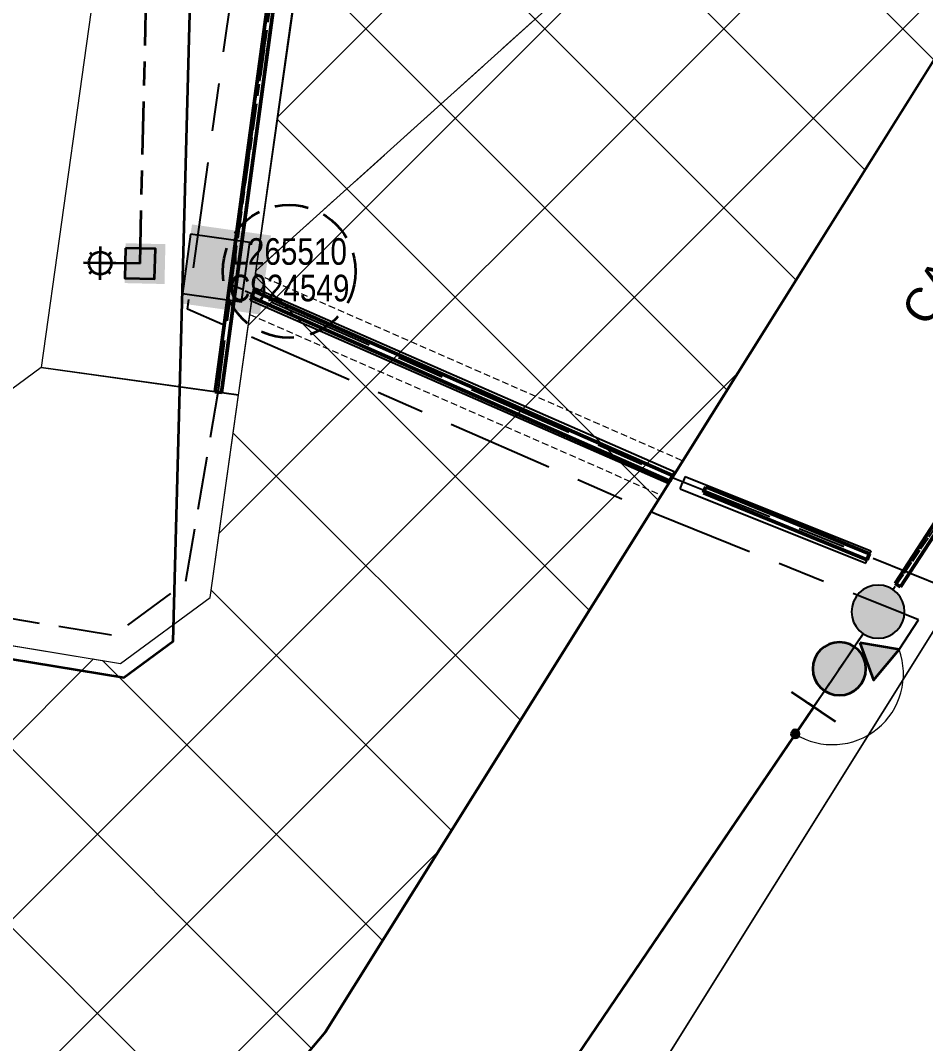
# Model space of a CAD drawing. Header units: metres. Extents: x 301573 to 308964, y 6278036 to 6284182.
# Drawn here: x 303030.7 to 303098.8, y 6282780.2 to 6282857.2 of the extents above; entities that cross this region are included whole.
import ezdxf
from ezdxf.enums import TextEntityAlignment as Align

# ---------------------------------------------------------------- set-up
doc = ezdxf.new("R2010")
doc.units = ezdxf.units.M
for name, pattern in [('Cable Exist OH', [1, 1, 0]), ('Cable Exist UG', [8.2, 4, -1.2, 1.8, -1.2]), ('Dash', [5, 3, -2]), ('DASHED', [0.75, 0.5, -0.25]), ('DOT', [6.35, 0, -6.35]), ('IE Trench LV', [5.5, 4, -1.5])]:
    doc.linetypes.add(name, pattern=pattern)
doc.layers.get('0').update_dxf_attribs({"color": 6})
for name, color, linetype, lineweight, transparency in [('_User Miscellaneous2', 31, 'Continuous', 13, 0.3), ('_User Miscellaneous8', 63, 'Continuous', 13, 0.6), ('Cadastre Easements_SP_NEW', 52, 'DASHED', 15, 0.3)]:
    doc.layers.add(name, color=color, linetype=linetype, lineweight=lineweight, transparency=transparency)
for name, color, linetype, lineweight in [('_User_HV_Exist', 1, 'Continuous', 35), ('_User_LV_Exist', 5, 'Continuous', 35), ('_User_SL_Exist', 4, 'Continuous', 35), ('Cadastre Developer_SP_NEW', 70, 'Continuous', 15), ('Cadastre Land Parcels_SP_EXT', 95, 'Continuous', 15), ('Cadastre Roads_SP_EXT', 46, 'Continuous', 15), ('Cadastre Roads_SP_NEW', 42, 'Continuous', 15), ('Mains_HV_EXT', 13, 'Continuous', 25)]:
    doc.layers.add(name, color=color, linetype=linetype, lineweight=lineweight)
for name, color, linetype in [('Duct_SP_NEW', 2, 'Continuous'), ('Equip_SP_SL_EXT', 7, 'Continuous'), ('Mains_HV_New_U72', 2, 'Cable x'), ('OH_Details_SP_MISC', 7, 'Continuous'), ('SupportsOH_SP_TR_HV_LV_SL_EXT', 7, 'Continuous'), ('SupportsOH_SP_TR_HV_LV_SL_NEW', 2, 'Continuous'), ('SupportsUG_SP_LV_SL_NEW', 2, 'Continuous'), ('Trench_SP_NEW', 2, 'Continuous'), ('UG_Details_SP_MISC', 7, 'Continuous')]:
    doc.layers.add(name, color=color, linetype=linetype)
doc.layers.get('0').freeze()
doc.styles.add('POLE_LABEL', font='arial.ttf', dxfattribs={"height": 2})
doc.styles.add('SL_LABEL', font='arial.ttf', dxfattribs={"height": 2})
doc.styles.get("Standard").update_dxf_attribs({"font": 'arial.ttf'})
doc.linetypes.add('Cable New UG', pattern='A,7,-0.25,["x",Standard,S=2,R=0,X=0.2,Y=-0.8],-2.1', length=9.35)
doc.linetypes.add('Cable x', pattern='A,5,-0.25,["x",Standard,S=2,R=0,X=0,Y=-0.8],-1.5', length=6.75)

# ---------------------------------------------------------------- blocks, each defined once
blk = doc.blocks.new('*U291')
at = {"flags": 9}
for tag, p in [('LRATECODE', (-7.4, 0)), ('LOUTREACHVOCAB', (-7.2, 0)), ('LOUTREACH', (-7, 0)), ('LANTNUMBER', (-6.6, 0)), ('LNEW', (-6.4, 0)), ('LMASTVOCAB', (-6.2, 0)), ('LMAST', (-6, 0)), ('LLAMPVOCAB', (-5.8, 0)), ('LLAMP', (-5.6, 0)), ('LEXIST', (-5.4, 0)), ('LCHARGE3PERCENT', (-5.2, 0)), ('LCHARGE3', (-5, 0)), ('LCHARGE2PERCENT', (-4.8, 0)), ('LCHARGE2', (-4.6, 0)), ('LCHARGE1PERCENT', (-4.4, 0)), ('LCHARGE1', (-4.2, 0)), ('LCATEGORY', (-4, 0)), ('LBRACKETVOCAB', (-3.8, 0)), ('LBRACKET', (-3.6, 0)), ('LKINGHEIGHT', (-3.4, 0)), ('CREPLACE', (-3.2, 0)), ('CREMOVE', (-3, 0)), ('CNUMBER', (-2.8, 0)), ('CNEW', (-2.6, 0)), ('CEXIST', (-2.4, 0)), ('USAGE', (-2.2, 0)), ('STATE', (-2, 0)), ('OWNED_BY', (-1.8, 0)), ('ORIENTATION', (-1.6, 0)), ('OPERATING_VOLTAGE', (-1.4, 0)), ('NO_PHASES', (-1.2, 0)), ('LANTERN_TYPE', (-1, 0)), ('LANTERN_PURPOSE', (-0.8, 0)), ('CONTROL_TYPE', (-0.6, 0)), ('CONSTRUCTED_VOLTAGE', (-0.4, 0))]:
    blk.add_attdef(tag, text='', height=0.001, rotation=270, dxfattribs=at).set_placement(p, align=Align.MIDDLE_LEFT)
at = {"style": 'SL_LABEL', "flags": 9}
blk.add_attdef('STREET_CODE', text='', height=0.001, rotation=270, dxfattribs=at).set_placement((0, 0), align=Align.MIDDLE_LEFT)
at = {"flags": 1}
blk.add_attdef('Z', (0, 0), '', height=0.001, rotation=270, dxfattribs=at)
at = {"width": 0.9}
blk.add_attdef('LNUMBER', text='', height=1, dxfattribs=at).set_placement((7, -1), align=Align.MIDDLE_LEFT)
at = {"flags": 9}
for tag, p in [('LREMOVE', (0, -7.6)), ('LREPLACE', (0, -7.8)), ('LTYPE', (0, -8)), ('LTYPEVOCAB', (0, -8.2)), ('LEGEND', (0, -8.4)), ('SUBURB', (0, -8.6)), ('STREETNAME', (0, -8.8)), ('LOCATION', (0, -9)), ('NOTES', (0, -9.2)), ('MAINTAINED_BY', (0, -9.86))]:
    blk.add_attdef(tag, text='', height=0.001, dxfattribs=at).set_placement(p, align=Align.MIDDLE_LEFT)
blk.add_attdef('OPERATED_BY', (0, -9.61), '', height=0.001, dxfattribs=at)
blk.add_wipeout([(-14.01, 2.8), (-13.38, 3.86), (-12.31, 4.47), (-11.25, 3.84), (-10.64, 2.77), (-11.28, 1.71), (-12.34, 1.1), (-13.4, 1.74)])
for p, q in [((-12.33, 2.79), (-12.31, 4.47)), ((-13.38, 3.86), (-13.11, 3.59)), ((-11.25, 3.84), (-11.52, 3.57)), ((-12.33, 2.79), (-14.01, 2.8)), ((-12.34, 1.1), (-12.33, 2.79)), ((-8.33, 2.75), (-12.33, 2.79)), ((-13.4, 1.74), (-13.13, 2)), ((-11.28, 1.71), (-11.54, 1.98))]:
    blk.add_line(p, q)
blk.add_circle((-12.33, 2.79), 1.12)
blk = doc.blocks.new('*U285')
at = {"width": 0.9, "flags": 8}
blk.add_attdef('pNumber', text='', height=2, dxfattribs=at).set_placement((21.632, -16.782), align=Align.MIDDLE_CENTER)
at = {"style": 'POLE_LABEL', "flags": 9}
for tag, p in [('STRUCTURE_PLANT_NUMBER', (19.777, -19.189)), ('STREET_CODE', (19.777, -19.482))]:
    blk.add_attdef(tag, text='', height=0.2, dxfattribs=at).set_placement(p, align=Align.MIDDLE_LEFT)
at = {"flags": 9}
for tag, height, p in [('OWNED_BY', 0.2, (19.777, -19.682)), ('SPECIAL_USE', 0.2, (19.777, -20.082)), ('PARENT', 0.2, (19.777, -19.882)), ('STATE', 0.2, (19.777, -20.282)), ('USAGE', 0.2, (19.777, -20.482)), ('cLV', 0.2, (19.777, -20.682)), ('hDepth', 0.2, (19.777, -20.882)), ('hDia', 0.2, (19.777, -21.082)), ('cHV', 0.2, (19.777, -21.282)), ('LBRACKET', 0.2, (19.777, -21.482)), ('LExisting', 0.2, (19.777, -21.682)), ('LANTNUMBER', 0.2, (19.777, -21.882)), ('LOther', 0.2, (19.777, -22.082)), ('LRemove', 0.2, (19.777, -22.282)), ('cLinedev', 0.2, (19.777, -22.682)), ('LEGEND', 0.2, (19.777, -22.482)), ('pExisting', 0.2, (19.777, -22.882)), ('PFNUMBER', 0.2, (19.777, -23.082)), ('pFooting', 0.2, (19.777, -23.482)), ('NEWPFNUMBER', 0.2, (19.777, -23.282)), ('pNew', 0.2, (19.777, -23.682)), ('pRelocate', 0.2, (19.777, -24.082)), ('pRemove', 0.2, (19.777, -24.282)), ('pReplace', 0.2, (19.777, -24.482)), ('pStay', 0.2, (19.777, -24.682)), ('pType', 0.2, (19.777, -24.882)), ('cspan', 0.2, (19.777, -25.082)), ('SUBURB', 0.2, (19.777, -25.282)), ('STREETNAME', 0.2, (19.777, -25.482)), ('LOCATION', 0.2, (19.777, -25.682)), ('NOTES', 0.2, (19.777, -25.882)), ('OPERATED_BY', 0.2, (19.777, -26.169)), ('MAINTAINED_BY', 0.001, (19.777, -26.502))]:
    blk.add_attdef(tag, text='', height=height, dxfattribs=at).set_placement(p, align=Align.MIDDLE_LEFT)
at = {"flags": 1}
blk.add_attdef('Z', (19.777, -26.876), '', height=0.001, dxfattribs=at)
blk.add_wipeout([(0.068, 0.998), (-0.058, 0.998), (-0.182, 0.983), (-0.304, 0.953), (-0.421, 0.907), (-0.532, 0.847), (-0.634, 0.774), (-0.725, 0.688), (-0.806, 0.592), (-0.874, 0.486), (-0.928, 0.373), (-0.967, 0.254), (-0.991, 0.13), (-1, 0.005), (-0.993, -0.12), (-0.97, -0.244), (-0.932, -0.363), (-0.879, -0.477), (-0.812, -0.584), (-0.732, -0.681), (-0.641, -0.767), (-0.54, -0.842), (-0.43, -0.903), (-0.314, -0.949), (-0.192, -0.981), (-0.068, -0.998), (0.058, -0.998), (0.182, -0.983), (0.304, -0.953), (0.421, -0.907), (0.532, -0.847), (0.634, -0.774), (0.725, -0.688), (0.806, -0.592), (0.874, -0.486), (0.928, -0.373), (0.967, -0.254), (0.991, -0.13), (1, -0.005), (0.993, 0.12), (0.97, 0.244), (0.932, 0.363), (0.879, 0.477), (0.812, 0.584), (0.732, 0.681), (0.641, 0.767), (0.54, 0.842), (0.43, 0.903), (0.314, 0.949), (0.192, 0.981)])
at = {"lineweight": -3}
blk.add_lwpolyline([(-1, 0, 1), (1, 0, 1)], format="xyb", close=True, dxfattribs=at)
blk = doc.blocks.new('*U325')
for tag, flags, p in [('CONNECTOR_TYPE', 9, (1.5, 0)), ('CONSTRUCTED_VOLTAGE', 9, (1.5, -0.2)), ('NO_PHASES', 9, (1.5, -0.4)), ('OPERATING_VOLTAGE', 9, (1.5, -0.6)), ('ORIENTATION', 9, (1.5, -0.8)), ('OWNED_BY', 9, (1.5, -1)), ('OPERATED_BY', 9, (1.5, -1.2)), ('STATE', 9, (1.5, -1.6)), ('MAINTAINED_BY', 9, (1.5, -1.4)), ('USAGE', 9, (1.5, -1.8)), ('NOTES', 9, (1.5, -2)), ('Z', 1, (1.5, -2.2))]:
    blk.add_attdef(tag, text='', height=0.2, dxfattribs=dict(flags=flags)).set_placement(p, align=Align.MIDDLE_LEFT)
blk.add_wipeout([(0.251, 0.026), (0.43, -1.689), (-0.072, -1.742), (-0.251, -0.026)])
blk.add_line((-0.815, -1.819), (1.174, -1.611))
blk = doc.blocks.new('UGOH_NEW')
blk.add_hatch(color=256).paths.add_polyline_path([(-0.75, 1.701), (0.75, 1.701), (0, 3)])
blk.add_lwpolyline([(-0.75, 1.701), (0.75, 1.701), (0, 3)], close=True)
for tag, flags, p in [('CONSTRUCTED_VOLTAGE', 9, (1.5, 0)), ('OPERATING_VOLTAGE', 9, (1.5, -0.2)), ('ORIENTATION', 9, (1.5, -0.4)), ('STATE', 9, (1.5, -0.6)), ('USAGE', 9, (1.5, -0.8)), ('OWNED_BY', 9, (1.5, -1)), ('OPERATED_BY', 9, (1.5, -1.2)), ('ACTUAL_STATUS', 9, (1.5, -1.6)), ('MAINTAINED_BY', 9, (1.5, -1.4)), ('TYPE', 1, (1.5, -2)), ('NUMBER_OF_PHASES', 9, (1.5, -1.8))]:
    blk.add_attdef(tag, text='', height=0.2, dxfattribs=dict(flags=flags)).set_placement(p, align=Align.MIDDLE_LEFT)
blk = doc.blocks.new('BOND POINT')
blk.add_hatch(color=256).paths.add_polyline_path([(-1, 0, 1), (1, 0, 1)])
blk.add_lwpolyline([(-1, 0, 1), (1, 0, 1)], format="xyb", close=True)
blk = doc.blocks.new('*U318')
at = {"linetype": 'DASHED', "ltscale": 5}
blk.add_circle((0, 0), 5, dxfattribs=at)
at = {"width": 0.8}
blk.add_attdef('SNUMBER', text='', height=1.8, dxfattribs=at).set_placement((0, 0.5), align=Align.CENTER)
at = {"flags": 1}
blk.add_attdef('Z', (0, 0), '', height=0.2, dxfattribs=at)
at = {"width": 0.8}
blk.add_attdef('CNUMBER', text='', height=1.8, dxfattribs=at).set_placement((0, -0.25), align=Align.TOP_CENTER)
blk = doc.blocks.new('POLE_EXT')
blk.add_hatch(color=256).paths.add_polyline_path([(-1, 0, 1), (1, 0, 1)])
blk.add_lwpolyline([(-1, 0, 1), (1, 0, 1)], format="xyb", close=True)
at = {"flags": 8}
blk.add_attdef('pNumber', text='', height=2, dxfattribs=at).set_placement((3, 2.5), align=Align.MIDDLE_CENTER)
at = {"style": 'POLE_LABEL', "flags": 9}
for tag, p in [('STRUCTURE_PLANT_NUMBER', (1.355, 0.028)), ('STREET_CODE', (1.355, -0.2))]:
    blk.add_attdef(tag, text='', height=0.2, dxfattribs=at).set_placement(p, align=Align.MIDDLE_LEFT)
at = {"flags": 9}
for tag, p in [('OWNED_BY', (1.355, -0.4)), ('SPECIAL_USE', (1.355, -0.8)), ('PARENT', (1.355, -0.6)), ('STATE', (1.355, -1)), ('USAGE', (1.355, -1.2)), ('cLV', (1.355, -1.4)), ('hDepth', (1.355, -1.6)), ('cHV', (1.355, -2)), ('hDia', (1.355, -1.8)), ('LBRACKET', (1.355, -2.2)), ('LExisting', (1.355, -2.4)), ('LANTNUMBER', (1.355, -2.6)), ('LOther', (1.355, -2.8)), ('LRemove', (1.355, -3)), ('cLinedev', (1.355, -3.4)), ('LEGEND', (1.355, -3.2)), ('pExisting', (1.355, -3.8)), ('LOCATION', (1.355, -3.6)), ('PFNUMBER', (1.355, -4)), ('NEWPFNUMBER', (1.355, -4.2)), ('pFooting', (1.355, -4.4)), ('pNew', (1.355, -4.6)), ('pRelocate', (1.355, -5)), ('pRemove', (1.355, -5.2)), ('pReplace', (1.355, -5.4)), ('pStay', (1.355, -5.6)), ('pType', (1.355, -5.8)), ('cspan', (1.355, -6)), ('STREETNAME', (1.355, -6.2)), ('SUBURB', (1.355, -6.4)), ('NOTES', (1.355, -6.6)), ('OPERATED_BY', (1.355, -7.014)), ('MAINTAINED_BY', (1.355, -6.814))]:
    blk.add_attdef(tag, text='', height=0.2, dxfattribs=at).set_placement(p, align=Align.MIDDLE_LEFT)
at = {"flags": 1}
blk.add_attdef('Z', (1.355, -7.328), '', height=0.2, dxfattribs=at)
blk = doc.blocks.new('*U252')
blk.add_hatch(color=256).paths.add_polyline_path([(-1, 0, 1), (1, 0, 1)])
blk.add_lwpolyline([(-1, 0, 1), (1, 0, 1)], format="xyb", close=True)
at = {"flags": 8}
blk.add_attdef('pNumber', text='', height=2, dxfattribs=at).set_placement((7.947, -2.103), align=Align.MIDDLE_CENTER)
at = {"style": 'POLE_LABEL', "flags": 9}
for tag, p in [('STRUCTURE_PLANT_NUMBER', (6.302, -4.575)), ('STREET_CODE', (6.302, -4.803))]:
    blk.add_attdef(tag, text='', height=0.2, dxfattribs=at).set_placement(p, align=Align.MIDDLE_LEFT)
at = {"flags": 9}
for tag, p in [('OWNED_BY', (6.302, -5.003)), ('SPECIAL_USE', (6.302, -5.403)), ('PARENT', (6.302, -5.203)), ('STATE', (6.302, -5.603)), ('USAGE', (6.302, -5.803)), ('cLV', (6.302, -6.003)), ('hDepth', (6.302, -6.203)), ('cHV', (6.302, -6.603)), ('hDia', (6.302, -6.403)), ('LBRACKET', (6.302, -6.803)), ('LExisting', (6.302, -7.003)), ('LANTNUMBER', (6.302, -7.203)), ('LOther', (6.302, -7.403)), ('LRemove', (6.302, -7.603)), ('cLinedev', (6.302, -8.003)), ('LEGEND', (6.302, -7.803)), ('pExisting', (6.302, -8.403)), ('LOCATION', (6.302, -8.203)), ('PFNUMBER', (6.302, -8.603)), ('NEWPFNUMBER', (6.302, -8.803)), ('pFooting', (6.302, -9.003)), ('pNew', (6.302, -9.203)), ('pRelocate', (6.302, -9.603)), ('pRemove', (6.302, -9.803)), ('pReplace', (6.302, -10.003)), ('pStay', (6.302, -10.203)), ('pType', (6.302, -10.403)), ('cspan', (6.302, -10.603)), ('STREETNAME', (6.302, -10.803)), ('SUBURB', (6.302, -11.003)), ('NOTES', (6.302, -11.203)), ('OPERATED_BY', (6.302, -11.617)), ('MAINTAINED_BY', (6.302, -11.418))]:
    blk.add_attdef(tag, text='', height=0.2, dxfattribs=at).set_placement(p, align=Align.MIDDLE_LEFT)
at = {"flags": 1}
blk.add_attdef('Z', (6.302, -11.932), '', height=0.2, dxfattribs=at)
blk = doc.blocks.new('*U264')
at = {"layer": 'Equip_SP_SL_EXT'}
h = blk.add_hatch(color=256, dxfattribs=at)
h.dxf.hatch_style = 1
h.paths.add_polyline_path([(-1.125, 1.5), (-1.125, -1.5), (1.875, -1.5), (1.875, 1.5)])
blk.add_lwpolyline([(-1.125, 1.125), (-1.125, -1.125), (1.125, -1.125), (1.125, 1.125)], close=True)
at = {"width": 0.9, "flags": 8}
blk.add_attdef('ASSET_NUM', text='', height=1.5, dxfattribs=at).set_placement((-50.248, 89.45), align=Align.MIDDLE_LEFT)
at = {"flags": 1}
blk.add_attdef('Z', (-55.011, 86.59), '', height=0.15, rotation=270, dxfattribs=at)
at = {"flags": 9}
for tag, p in [('NOTES', (-54.748, 86.59)), ('SUBURB', (-54.598, 86.59)), ('STREETNAME', (-54.448, 86.59)), ('LOCATION', (-54.298, 86.59)), ('LEGEND', (-54.148, 86.59)), ('USAGE', (-53.998, 86.59)), ('STATE', (-53.848, 86.59)), ('OWNED_BY', (-53.698, 86.59)), ('COLUMN_TYPE', (-53.548, 86.59)), ('STREET_CODE', (-53.398, 86.59)), ('STRUCTURE_PLANT_NUMBER', (-53.225, 86.59))]:
    blk.add_attdef(tag, text='', height=0.15, rotation=270, dxfattribs=at).set_placement(p, align=Align.MIDDLE_LEFT)

msp = doc.modelspace()

# ---------------------------------------------------------------- hatches: boundary and pattern name
at = {"layer": '_User Miscellaneous8', "transparency": 33554559}
h = msp.add_hatch(dxfattribs=at)
h.set_pattern_fill('ANSI37', color=21, scale=3, angle=90)
edge = h.paths.add_edge_path()
edge.add_line((303004.4187, 6282814.4112), (302971.01143, 6282819.92498))
edge.add_line((302971.01143, 6282819.92498), (302937.41103, 6282825.39871))
edge.add_line((302937.41103, 6282825.39871), (302925.37714, 6282752.88025))
edge.add_line((302925.37714, 6282752.88025), (302891.9636, 6282758.42498))
edge.add_line((302891.9636, 6282758.42498), (302903.8762, 6282830.9736))
edge.add_line((302903.8762, 6282830.9736), (302897.93981, 6282831.9515))
edge.add_line((302897.93981, 6282831.9515), (302886.24982, 6282759.39542))
edge.add_line((302886.24982, 6282759.39542), (302849.41007, 6282765.33091))
edge.add_line((302849.41007, 6282765.33091), (302841.88784, 6282719.95846))
edge.add_line((302841.88784, 6282719.95846), (302780.56497, 6282728.6706))
edge.add_line((302780.56497, 6282728.6706), (302773.62172, 6282679.13846))
edge.add_line((302773.62172, 6282679.13846), (302772.79183, 6282673.21815))
edge.add_line((302772.79183, 6282673.21815), (302771.74182, 6282668.59904))
edge.add_arc((302664.90153, 6282695.23459), 110.1104, 333.6091623, 346.0013765, ccw=False)
edge.add_line((302763.53654, 6282646.2914), (302743.07487, 6282605.04863))
edge.add_line((302743.07487, 6282605.04863), (302857.511, 6282580.72905))
edge.add_line((302857.511, 6282580.72905), (302875.84174, 6282572.73007))
edge.add_line((302875.84174, 6282572.73007), (302906.32272, 6282642.24311))
edge.add_line((302906.32272, 6282642.24311), (303014.75559, 6282735.00224))
edge.add_line((303014.75559, 6282735.00224), (303053.68974, 6282781.07911))
edge.add_line((303053.68974, 6282781.07911), (303142.689, 6282923.30417))
edge.add_line((303142.689, 6282923.30417), (303148.90156, 6282933.20977))
edge.add_line((303148.90156, 6282933.20977), (303050.10317, 6282926.91455))
edge.add_line((303050.10317, 6282926.91455), (303051.90406, 6282863.10849))
edge.add_line((303051.90406, 6282863.10849), (303045.00717, 6282813.80413))
edge.add_line((303045.00717, 6282813.80413), (303038.25574, 6282808.83722))
edge.add_line((303038.25574, 6282808.83722), (303004.4187, 6282814.4112))

# ---------------------------------------------------------------- linework, layer by layer
at = {"layer": '_User Miscellaneous2', "linetype": 'Dash'}
msp.add_lwpolyline([(303050.10317, 6282926.91455), (303051.90406, 6282863.10819), (303048.44693, 6282838.39385), (303095.57557, 6282880.85587), (303142.71543, 6282923.3463), (303148.90296, 6282933.20745)], close=True, dxfattribs=at)
at = {"layer": '_User_LV_Exist', "linetype": 'Cable New UG', "flags": 128}
msp.add_lwpolyline([(302976.16262, 6282818.01627), (303038.50895, 6282807.78203), (303042.22405, 6282810.51517), (303045.15655, 6282921.0383)], dxfattribs=at)
at = {"layer": 'Cadastre Developer_SP_NEW', "color": 6, "lineweight": 0, "flags": 128}
msp.add_lwpolyline([(303048.44693, 6282838.39385), (303051.96942, 6282863.04715), (303050.10317, 6282926.91455), (303148.90454, 6282933.20996), (303142.70422, 6282923.31789)], close=True, dxfattribs=at)
at = {"layer": 'Cadastre Easements_SP_NEW'}
for p, q in [((303048.41454, 6282838.1725), (303080.44912, 6282824.12927)), ((303047.9841, 6282835.08559), (303078.90719, 6282821.52961))]:
    msp.add_line(p, q, dxfattribs=at)
at = {"layer": 'Duct_SP_NEW'}
for p, q in [((303048.40043, 6282837.08682), (303048.19997, 6282836.62876)), ((303048.40043, 6282837.08682), (303079.92377, 6282823.29091)), ((303047.9995, 6282836.17071), (303048.19997, 6282836.62876)), ((303047.9995, 6282836.17071), (303079.52284, 6282822.3748)), ((303079.92377, 6282823.29091), (303079.72331, 6282822.83286)), ((303080.73052, 6282822.89999), (303080.5451, 6282822.43564)), ((303080.73052, 6282822.89999), (303094.70646, 6282817.31918)), ((303079.52284, 6282822.3748), (303079.72331, 6282822.83286)), ((303080.35968, 6282821.97129), (303080.5451, 6282822.43564)), ((303080.35968, 6282821.97129), (303094.33562, 6282816.39049)), ((303094.33562, 6282816.39049), (303094.52104, 6282816.85484)), ((303094.70646, 6282817.31918), (303094.52104, 6282816.85484))]:
    msp.add_line(p, q, dxfattribs=at)
at = {"layer": 'Trench_SP_NEW', "linetype": 'IE Trench LV', "flags": 128}
for points in [[(302794.76936, 6282849.65143), (302797.47058, 6282849.27278), (302802.80205, 6282849.65053), (303037.74934, 6282810.94759), (303043.14319, 6282814.91576), (303045.60322, 6282829.25126)], [(303045.59293, 6282829.1717), (303046.49568, 6282836.14525)]]:
    msp.add_lwpolyline(points, dxfattribs=at)
at = {"layer": 'UG_Details_SP_MISC', "lineweight": 50}
for p, q in [((303049.96017, 6282863.2151), (303045.36539, 6282829.28346)), ((303050.44118, 6282863.19018), (303045.84105, 6282829.21905)), ((303048.29663, 6282836.84844), (303048.19997, 6282836.62876)), ((303079.79076, 6282822.99033), (303048.29663, 6282836.84844)), ((303048.10331, 6282836.40909), (303048.19997, 6282836.62876)), ((303079.59744, 6282822.55098), (303048.10331, 6282836.40909)), ((303045.36539, 6282829.28346), (303045.60322, 6282829.25126)), ((303045.84105, 6282829.21905), (303045.60322, 6282829.25126)), ((303079.79076, 6282822.99033), (303079.6941, 6282822.77066)), ((303079.59744, 6282822.55098), (303079.6941, 6282822.77066)), ((303082.29255, 6282822.12922), (303082.20149, 6282821.90716)), ((303094.6121, 6282817.07689), (303082.29255, 6282822.12922)), ((303082.11042, 6282821.68511), (303082.20149, 6282821.90716)), ((303094.42997, 6282816.63278), (303082.11042, 6282821.68511)), ((303094.42997, 6282816.63278), (303094.52104, 6282816.85484)), ((303094.6121, 6282817.07689), (303094.52104, 6282816.85484))]:
    msp.add_line(p, q, dxfattribs=at)

# ---------------------------------------------------------------- block references
at = {"layer": '_User_SL_Exist', "linetype": 'DOT', "ltscale": 10}
ref = msp.add_blockref('*U318', (303050.93927, 6282838.33778), dxfattribs=at)
ref.add_attrib('SNUMBER', 'L265510', dxfattribs={"layer": '0', "ltscale": 10, "height": 2, "width": 0.8}).set_placement((303050.93927, 6282838.83778), align=Align.CENTER)
ref.add_attrib('CNUMBER', 'C924549', dxfattribs={"ltscale": 10, "height": 2, "width": 0.8}).set_placement((303050.93927, 6282838.08778), align=Align.TOP_CENTER)

# ---------------------------------------------------------------- texts
at = {"layer": '_User_HV_Exist'}
msp.add_text('CATTAI RD', height=2.5, rotation=57.934827, dxfattribs=at).set_placement((303099.00383, 6282834.06895))

# ---------------------------------------------------------------- next in the draw order: block references
at = {"layer": '_User_HV_Exist', "xscale": 2, "yscale": 2, "zscale": 2}
msp.add_blockref('*U285', (303092.3448, 6282808.43608), dxfattribs=at)
at = {"layer": '_User_LV_Exist', "linetype": 'Cable New UG', "lineweight": 50, "xscale": 0.75, "yscale": 0.75, "zscale": 0.75}
msp.add_blockref('*U291', (303045.96477, 6282836.87119), dxfattribs=at)

# ---------------------------------------------------------------- next in the draw order: linework, layer by layer
at = {"layer": '_User_SL_Exist', "linetype": 'Cable Exist UG', "flags": 128}
msp.add_lwpolyline([(303039.72069, 6282838.93113), (303041.18335, 6282901.68789), (303041.59504, 6282924.08137), (303044.11223, 6282926.50786)], dxfattribs=at)
at = {"layer": 'Cadastre Roads_SP_NEW', "linetype": 'Continuous', "flags": 128}
for points in [[(302932.5605, 6282974.29718), (302970.20318, 6282968.09629), (303007.84586, 6282961.8954), (303028.31238, 6282958.52394), (303034.40186, 6282951.55109), (303036.36613, 6282881.95446), (303036.87453, 6282863.94144), (303032.28091, 6282831.10268), (303047.13628, 6282829.02466), (303051.90402, 6282863.10821), (303048.87759, 6282970.33839), (303003.34693, 6282977.83867), (302966.00026, 6282983.9908), (302928.65359, 6282990.14292)], [(302796.55703, 6282842.57325), (302803.30845, 6282847.54015), (303038.25574, 6282808.83722), (303045.00717, 6282813.80413), (303047.13813, 6282829.03795), (303032.28091, 6282831.10268), (303025.52949, 6282826.13578), (302805.38709, 6282862.3999), (302800.29809, 6282869.31728)]]:
    msp.add_lwpolyline(points, dxfattribs=at)
at = {"layer": 'Trench_SP_NEW', "linetype": 'Cable Exist UG', "ltscale": 0.5, "flags": 128}
msp.add_lwpolyline([(302783.89925, 6282848.08992), (302805.82339, 6283003.94767), (302811.52181, 6283007.71516), (302853.68393, 6283000.76979), (303046.92492, 6282968.6331), (303050.20067, 6282863.20264), (303046.5826, 6282837.33778), (303048.19997, 6282836.62876)], dxfattribs=at)

# ---------------------------------------------------------------- next in the draw order: block references
at = {"layer": '_User_HV_Exist', "linetype": 'Cable New UG', "lineweight": 0, "xscale": 2, "yscale": 2, "zscale": 2, "rotation": 319.8989131977015}
msp.add_blockref('*U325', (303092.3448, 6282808.43608), dxfattribs=at)
at = {"layer": '_User_SL_Exist', "rotation": 358.6648585359455}
msp.add_blockref('*U264', (303039.72069, 6282838.93113), dxfattribs=at)
at = {"layer": 'SupportsUG_SP_LV_SL_NEW', "xscale": 2, "yscale": 2, "zscale": 2, "rotation": 352.0369113215145}
msp.add_blockref('*U264', (303045.44347, 6282838.58811), dxfattribs=at)

# ---------------------------------------------------------------- next in the draw order: linework, layer by layer
at = {"layer": '_User_HV_Exist', "linetype": 'Continuous', "flags": 128}
msp.add_lwpolyline([(303090.41205, 6282805.57897), (303054.01104, 6282751.89997), (302984.26703, 6282683.12902), (302921.16696, 6282628.65397), (302897.85602, 6282576.64802), (302873.64901, 6282522.55298), (302841.23097, 6282450.22697), (302803.23197, 6282365.44503), (302869.38399, 6282315.18098), (302918.54288, 6282302.54655)], dxfattribs=at)
at = {"layer": '_User_HV_Exist', "linetype": 'Continuous', "lineweight": 0}
msp.add_arc((303091.8406, 6282808.04479), 5.32252, 238.028562, 20.1157025, dxfattribs=at)
at = {"layer": 'Cadastre Land Parcels_SP_EXT', "linetype": 'Continuous'}
msp.add_lwpolyline([(303403.50796, 6282679.83102), (303449.45196, 6282767.62499), (303210.42902, 6282807.16903), (303107.65702, 6282824.443), (303071.34198, 6282766.36598), (303070.70802, 6282765.608), (303403.50796, 6282679.83102)], close=True, dxfattribs=at)
at = {"layer": 'Cadastre Roads_SP_EXT', "linetype": 'Continuous'}
msp.add_lwpolyline([(302924.45504, 6282626.11701), (302969.20601, 6282664.75104), (303023.00302, 6282711.19298), (303030.80801, 6282717.93097), (303070.70799, 6282765.60804), (303071.34203, 6282766.36596), (303107.65697, 6282824.44298), (303141.394, 6282878.40097), (303169.91799, 6282898.82803), (303169.91799, 6282898.82803), (303158.90503, 6282916.64398), (303148.90296, 6282933.20745), (303082.70221, 6282827.58984), (303053.56452, 6282781.06023), (303014.76992, 6282735.05358), (302956.28502, 6282684.51104), (302906.04031, 6282641.93416)], dxfattribs=at)
at = {"layer": 'Mains_HV_EXT', "linetype": 'Cable Exist OH'}
msp.add_lwpolyline([(302803.23197, 6282365.44503), (302897.85599, 6282576.64803), (302921.16696, 6282628.65397), (302984.26703, 6282683.12902), (303054.01103, 6282751.89996), (303099.79098, 6282819.41799), (303138.42202, 6282881.20002)], dxfattribs=at)
at = {"layer": 'OH_Details_SP_MISC', "color": 30, "linetype": 'Continuous', "flags": 128}
msp.add_lwpolyline([(303094.13412, 6282811.07505), (303054.01104, 6282751.89997), (302984.26703, 6282683.12902), (302921.16696, 6282628.65397), (302897.85602, 6282576.64802), (302873.64901, 6282522.55298), (302841.23097, 6282450.22697), (302803.23197, 6282365.44503), (302869.38399, 6282315.18098), (302918.54288, 6282302.54655)], dxfattribs=at)

# ---------------------------------------------------------------- next in the draw order: block references
at = {"layer": '_User_HV_Exist', "linetype": 'Cable New UG', "lineweight": 0, "xscale": 0.3, "yscale": 0.3, "zscale": 0.3}
msp.add_blockref('BOND POINT', (303089.02235, 6282803.52963), dxfattribs=at)

# ---------------------------------------------------------------- next in the draw order: block references
at = {"layer": 'SupportsOH_SP_TR_HV_LV_SL_NEW', "xscale": 2, "yscale": 2, "zscale": 2}
msp.add_blockref('*U285', (303095.2551, 6282812.7283), dxfattribs=at)

# ---------------------------------------------------------------- next in the draw order: linework, layer by layer
at = {"layer": 'Cadastre Developer_SP_NEW', "color": 6, "lineweight": 0, "flags": 128}
msp.add_lwpolyline([(302782.38089, 6282670.16023), (302807.98458, 6282675.58902), (302810.16535, 6282696.56439), (302838.85766, 6282701.68105), (302871.22757, 6282707.46088), (302918.6589, 6282721.35354), (302958.98254, 6282747.30369), (303004.35467, 6282776.50276), (303029.32876, 6282810.3075), (303038.25574, 6282808.83722), (303045.00717, 6282813.80413), (303047.13628, 6282829.02466), (303048.44693, 6282838.39385), (303142.70428, 6282923.31798), (303053.68974, 6282781.07911), (303014.75559, 6282735.00224), (302906.32272, 6282642.24311), (302875.84174, 6282572.73007), (302857.48005, 6282580.72118), (302743.07487, 6282605.04863), (302763.30733, 6282646.41513, 0.06507289), (302771.74182, 6282668.59904)], format="xyb", close=True, dxfattribs=at)
at = {"layer": 'Mains_HV_New_U72', "linetype": 'Cable Exist UG', "ltscale": 2, "flags": 128}
for points in [[(303101.5609, 6282816.27799), (303100.3454, 6282814.53244), (303079.72331, 6282822.83286), (303046.5826, 6282837.33778), (303050.20067, 6282863.20264), (303046.92492, 6282968.6331), (302865.70067, 6282998.76752), (302867.81421, 6283012.15764)], [(303096.83845, 6282809.87529), (303098.30738, 6282812.11909), (303078.56154, 6282820.06658), (303043.29649, 6282835.50128), (303047.19418, 6282863.36503), (303044.00287, 6282966.07779), (302862.27345, 6282996.29621), (302840.47473, 6282999.90531)]]:
    msp.add_lwpolyline(points, dxfattribs=at)
at = {"layer": 'UG_Details_SP_MISC', "lineweight": 50}
for p, q in [((303102.96318, 6282824.74631), (303096.53224, 6282814.85227)), ((303103.36563, 6282824.48472), (303096.9347, 6282814.59068)), ((303096.53224, 6282814.85227), (303096.73347, 6282814.72148)), ((303096.9347, 6282814.59068), (303096.73347, 6282814.72148))]:
    msp.add_line(p, q, dxfattribs=at)

# ---------------------------------------------------------------- next in the draw order: block references
at = {"layer": '_User_HV_Exist', "color": 1, "linetype": 'IE Trench LV', "xscale": 1.999999999999999, "yscale": 1.999999999999999, "zscale": 1.999999999999999, "rotation": 290.1004407064608}
msp.add_blockref('UGOH_NEW', (303091.2039, 6282807.81329), dxfattribs=at)
at = {"layer": '_User_HV_Exist'}
ref = msp.add_blockref('*U252', (303092.3448, 6282808.43608), dxfattribs=dict(at, xscale=2, yscale=2, zscale=2))
ref.add_attrib('ASSET_NUM', '909447', dxfattribs={"layer": '0', "height": 5, "style": 'POLE_LABEL'}).set_placement((303108.98964, 6282795.78451), align=Align.MIDDLE_LEFT)
at = {"layer": 'SupportsOH_SP_TR_HV_LV_SL_EXT', "xscale": 1.999999999973712, "yscale": 1.999999999973712, "zscale": 1.999999999973712}
msp.add_blockref('POLE_EXT', (303095.2551, 6282812.7283), dxfattribs=at)

doc.saveas('drawing.dxf')
